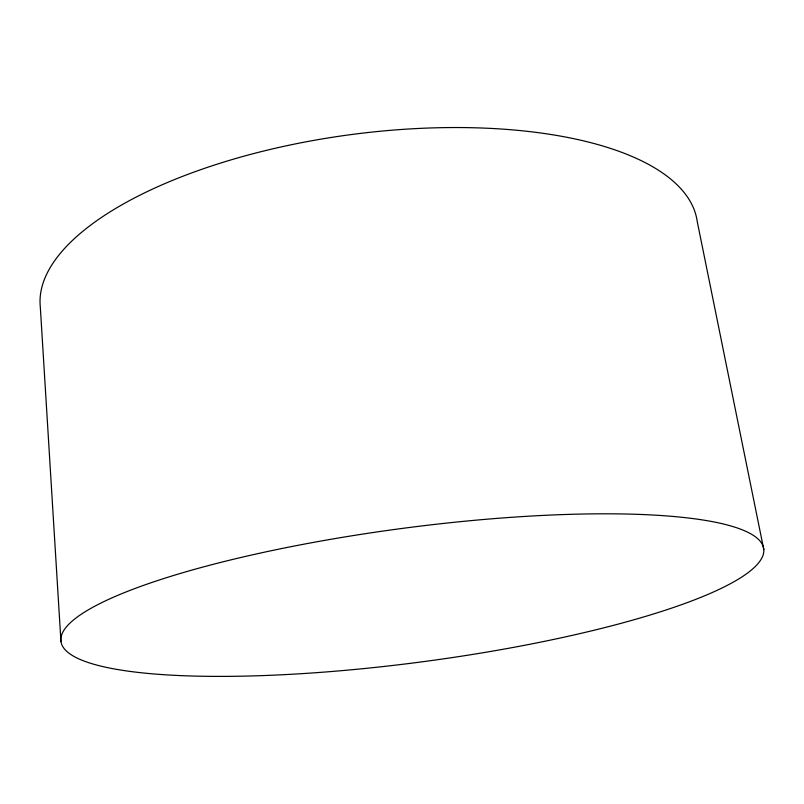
<?xml version="1.0" encoding="UTF-8"?>
<svg xmlns="http://www.w3.org/2000/svg" width="804" height="804" viewBox="0 0 804 804"><rect width="100%" height="100%" fill="white"/><g stroke="black" fill="none" stroke-linecap="round" stroke-linejoin="round"><path stroke-width="1.21" d="M763.8 549.604A354.433 67.425 -7.5 0 0 232.436 559.504A354.433 67.425 -7.5 0 0 240.738 676.194A354.433 67.425 -7.5 0 0 763.8 549.604L697.229 221.512A331.238 131.755 -7.5 0 0 352.966 134.338A331.238 131.755 -7.5 0 0 40.311 306.957L60.953 641.602"/></g></svg>
